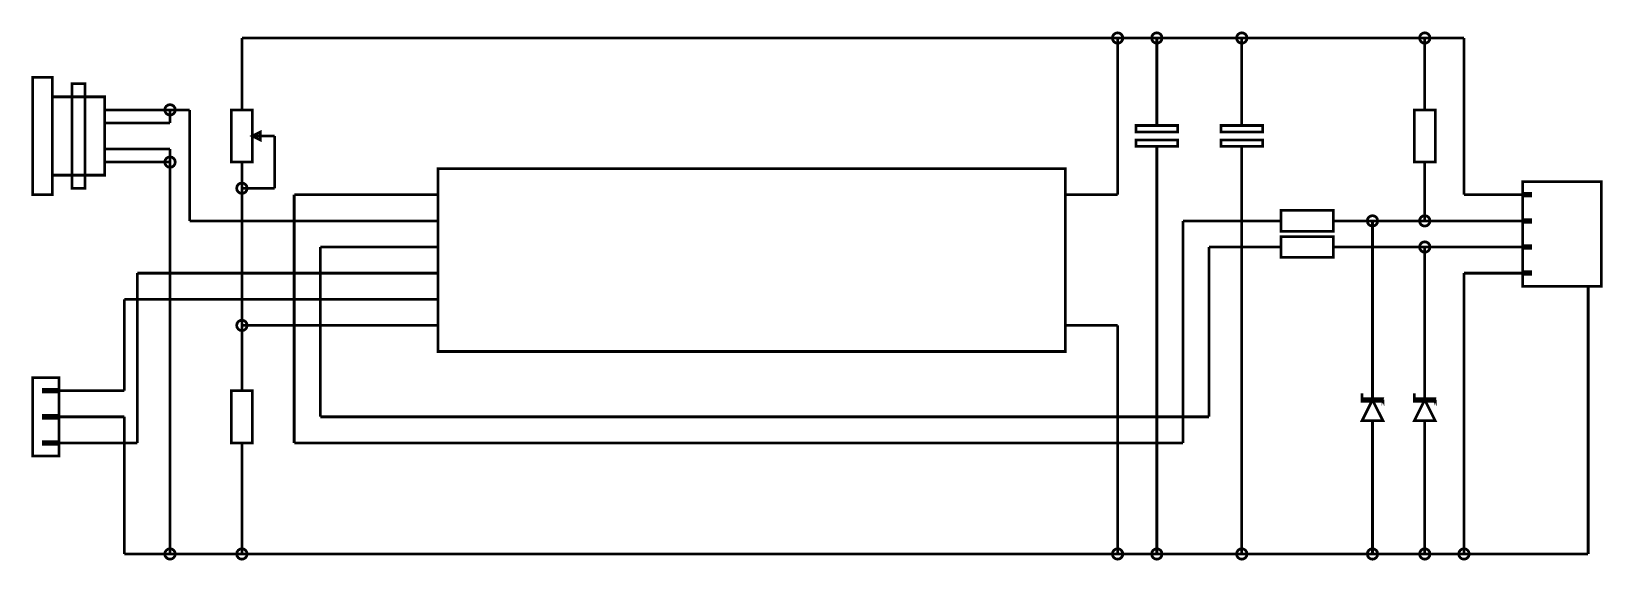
# Model space of a CAD drawing. Extents: x 0 to 46.4, y 0 to 15.6.
import ezdxf

# ---------------------------------------------------------------- set-up
doc = ezdxf.new("R2010")
doc.units = 0
doc.layers.get('0').update_dxf_attribs({"linetype": 'CONTINUOUS'})

msp = doc.modelspace()

# ---------------------------------------------------------------- linework, layer by layer
at = {"color": 0, "const_width": 0.0804}
for points in [[(6.222, 15.441), (32.066, 15.441)], [(6.222, 15.441), (6.222, 13.705)], [(32.066, 15.441), (33.223, 15.441)], [(32.066, 15.441), (32.066, 10.812)], [(33.223, 15.441), (35.73, 15.441)], [(33.223, 13.705), (33.223, 15.441)], [(35.73, 15.441), (41.13, 15.441)], [(35.73, 13.705), (35.73, 15.441)], [(41.13, 15.441), (42.287, 15.441)], [(41.13, 13.705), (41.13, 15.441)], [(42.287, 15.441), (42.287, 10.812)], [(6.222, 13.319), (6.222, 13.705)], [(33.223, 12.857), (33.223, 13.705)], [(35.73, 12.857), (35.73, 13.705)], [(41.13, 13.319), (41.13, 13.705)], [(2.172, 13.319), (3.715, 13.319)], [(3.715, 13.319), (4.101, 13.319)], [(4.101, 13.319), (4.679, 13.319)], [(4.101, 12.934), (4.101, 13.319)], [(4.679, 13.319), (4.679, 10.041)], [(2.172, 12.934), (3.715, 12.934)], [(3.715, 12.934), (4.101, 12.934)], [(6.608, 12.548), (6.994, 12.548)], [(6.994, 12.548), (7.186, 12.548)], [(7.186, 12.548), (7.186, 11.005)], [(2.172, 12.162), (3.715, 12.162)], [(3.715, 12.162), (4.101, 12.162)], [(4.101, 12.162), (4.101, 11.777)], [(33.223, 12.239), (33.223, 11.391)], [(35.73, 12.239), (35.73, 11.391)], [(2.172, 11.777), (3.715, 11.777)], [(3.715, 11.777), (4.101, 11.777)], [(4.101, 11.777), (4.101, 0.205)], [(6.222, 11.777), (6.222, 11.391)], [(41.13, 11.777), (41.13, 11.391)], [(6.222, 11.391), (6.222, 11.005)], [(33.223, 11.391), (33.223, 0.205)], [(35.73, 11.391), (35.73, 0.205)], [(41.13, 11.391), (41.13, 10.041)], [(6.222, 11.005), (6.222, 6.955)], [(7.186, 11.005), (6.222, 11.005)], [(7.765, 3.484), (7.765, 10.812)], [(7.765, 10.812), (10.851, 10.812)], [(12.008, 10.812), (10.851, 10.812)], [(30.523, 10.812), (31.68, 10.812)], [(32.066, 10.812), (31.68, 10.812)], [(42.866, 10.812), (42.287, 10.812)], [(44.023, 10.812), (42.866, 10.812)], [(4.679, 10.041), (10.851, 10.041)], [(12.008, 10.041), (10.851, 10.041)], [(36.501, 10.041), (33.994, 10.041)], [(33.994, 10.041), (33.994, 3.484)], [(36.887, 10.041), (36.501, 10.041)], [(38.43, 10.041), (38.816, 10.041)], [(38.816, 10.041), (39.587, 10.041)], [(39.587, 10.041), (41.13, 10.041)], [(39.587, 5.219), (39.587, 10.041)], [(41.13, 10.041), (42.866, 10.041)], [(44.023, 10.041), (42.866, 10.041)], [(10.851, 9.269), (8.537, 9.269)], [(8.537, 9.269), (8.537, 4.255)], [(12.008, 9.269), (10.851, 9.269)], [(34.766, 4.255), (34.766, 9.269)], [(34.766, 9.269), (36.501, 9.269)], [(36.887, 9.269), (36.501, 9.269)], [(38.43, 9.269), (38.816, 9.269)], [(38.816, 9.269), (41.13, 9.269)], [(41.13, 9.269), (42.866, 9.269)], [(41.13, 5.219), (41.13, 9.269)], [(44.023, 9.269), (42.866, 9.269)], [(3.136, 3.484), (3.136, 8.498)], [(3.136, 8.498), (10.851, 8.498)], [(12.008, 8.498), (10.851, 8.498)], [(42.287, 0.205), (42.287, 8.498)], [(42.287, 8.498), (42.866, 8.498)], [(44.023, 8.498), (42.866, 8.498)], [(45.952, 8.112), (45.952, 6.955)], [(10.851, 7.727), (2.751, 7.727)], [(2.751, 7.727), (2.751, 5.026)], [(12.008, 7.727), (10.851, 7.727)], [(6.222, 6.955), (6.222, 5.412)], [(10.851, 6.955), (6.222, 6.955)], [(12.008, 6.955), (10.851, 6.955)], [(30.523, 6.955), (31.68, 6.955)], [(31.68, 6.955), (32.066, 6.955)], [(32.066, 6.955), (32.066, 0.205)], [(45.952, 0.205), (45.952, 6.955)], [(6.222, 5.026), (6.222, 5.412)], [(39.587, 4.756), (39.587, 5.219)], [(41.13, 4.756), (41.13, 5.219)], [(0.822, 5.026), (1.979, 5.026)], [(2.751, 5.026), (1.979, 5.026)], [(0.822, 4.255), (1.979, 4.255)], [(1.979, 4.255), (2.751, 4.255)], [(2.751, 4.255), (2.751, 0.205)], [(8.537, 4.255), (34.766, 4.255)], [(39.587, 4.139), (39.587, 3.676)], [(41.13, 4.139), (41.13, 3.676)], [(39.587, 3.676), (39.587, 0.205)], [(41.13, 3.676), (41.13, 0.205)], [(0.822, 3.484), (1.979, 3.484)], [(1.979, 3.484), (3.136, 3.484)], [(6.222, 3.484), (6.222, 3.098)], [(33.994, 3.484), (7.765, 3.484)], [(6.222, 3.098), (6.222, 0.205)], [(2.751, 0.205), (4.101, 0.205)], [(4.101, 0.205), (6.222, 0.205)], [(6.222, 0.205), (32.066, 0.205)], [(32.066, 0.205), (33.223, 0.205)], [(33.223, 0.205), (35.73, 0.205)], [(35.73, 0.205), (39.587, 0.205)], [(39.587, 0.205), (41.13, 0.205)], [(41.13, 0.205), (42.287, 0.205)], [(42.287, 0.205), (45.952, 0.205)]]:
    msp.add_lwpolyline(points, dxfattribs=at)
for points in [[(32.22, 15.441), (32.208, 15.381), (32.175, 15.332), (32.126, 15.299), (32.066, 15.287), (32.006, 15.299), (31.956, 15.332), (31.924, 15.381), (31.911, 15.441), (31.924, 15.501), (31.956, 15.55), (32.006, 15.583), (32.066, 15.595), (32.126, 15.583), (32.175, 15.55), (32.208, 15.501), (32.22, 15.441)], [(33.377, 15.441), (33.365, 15.381), (33.332, 15.332), (33.283, 15.299), (33.223, 15.287), (33.163, 15.299), (33.114, 15.332), (33.081, 15.381), (33.069, 15.441), (33.081, 15.501), (33.114, 15.55), (33.163, 15.583), (33.223, 15.595), (33.283, 15.583), (33.332, 15.55), (33.365, 15.501), (33.377, 15.441)], [(35.884, 15.441), (35.872, 15.381), (35.839, 15.332), (35.79, 15.299), (35.73, 15.287), (35.67, 15.299), (35.621, 15.332), (35.588, 15.381), (35.576, 15.441), (35.588, 15.501), (35.621, 15.55), (35.67, 15.583), (35.73, 15.595), (35.79, 15.583), (35.839, 15.55), (35.872, 15.501), (35.884, 15.441)], [(41.284, 15.441), (41.272, 15.381), (41.239, 15.332), (41.19, 15.299), (41.13, 15.287), (41.07, 15.299), (41.021, 15.332), (40.988, 15.381), (40.976, 15.441), (40.988, 15.501), (41.021, 15.55), (41.07, 15.583), (41.13, 15.595), (41.19, 15.583), (41.239, 15.55), (41.272, 15.501), (41.284, 15.441)], [(0.051, 14.284), (0.629, 14.284), (0.629, 10.812), (0.051, 10.812), (0.051, 14.284)], [(1.208, 14.091), (1.593, 14.091), (1.593, 11.005), (1.208, 11.005), (1.208, 14.091)], [(0.629, 13.705), (2.172, 13.705), (2.172, 11.391), (0.629, 11.391), (0.629, 13.705)], [(4.255, 13.319), (4.243, 13.259), (4.21, 13.21), (4.161, 13.177), (4.101, 13.165), (4.041, 13.177), (3.992, 13.21), (3.958, 13.259), (3.946, 13.319), (3.958, 13.38), (3.992, 13.429), (4.041, 13.462), (4.101, 13.474), (4.161, 13.462), (4.21, 13.429), (4.243, 13.38), (4.255, 13.319)], [(5.914, 13.319), (6.531, 13.319), (6.531, 11.777), (5.914, 11.777), (5.914, 13.319)], [(40.822, 13.319), (41.439, 13.319), (41.439, 11.777), (40.822, 11.777), (40.822, 13.319)], [(6.531, 12.548), (6.762, 12.664), (6.762, 12.432), (6.531, 12.548)], [(32.606, 12.857), (33.84, 12.857), (33.84, 12.664), (32.606, 12.664), (32.606, 12.857)], [(35.113, 12.857), (36.347, 12.857), (36.347, 12.664), (35.113, 12.664), (35.113, 12.857)], [(32.606, 12.432), (33.84, 12.432), (33.84, 12.239), (32.606, 12.239), (32.606, 12.432)], [(35.113, 12.432), (36.347, 12.432), (36.347, 12.239), (35.113, 12.239), (35.113, 12.432)], [(4.255, 11.777), (4.243, 11.716), (4.21, 11.668), (4.161, 11.634), (4.101, 11.622), (4.041, 11.634), (3.992, 11.668), (3.958, 11.716), (3.946, 11.777), (3.958, 11.837), (3.992, 11.886), (4.041, 11.919), (4.101, 11.931), (4.161, 11.919), (4.21, 11.886), (4.243, 11.837), (4.255, 11.777)], [(12.008, 11.584), (30.523, 11.584), (30.523, 6.184), (12.008, 6.184), (12.008, 11.584)], [(6.376, 11.005), (6.364, 10.945), (6.331, 10.896), (6.282, 10.863), (6.222, 10.851), (6.162, 10.863), (6.113, 10.896), (6.08, 10.945), (6.068, 11.005), (6.08, 11.065), (6.113, 11.114), (6.162, 11.147), (6.222, 11.159), (6.282, 11.147), (6.331, 11.114), (6.364, 11.065), (6.376, 11.005)], [(44.023, 11.198), (46.337, 11.198), (46.337, 8.112), (44.023, 8.112), (44.023, 11.198)], [(44.023, 10.851), (44.254, 10.851), (44.254, 10.774), (44.023, 10.774), (44.023, 10.851)], [(36.887, 10.349), (38.43, 10.349), (38.43, 9.732), (36.887, 9.732), (36.887, 10.349)], [(39.742, 10.041), (39.729, 9.981), (39.696, 9.932), (39.647, 9.899), (39.587, 9.887), (39.527, 9.899), (39.478, 9.932), (39.445, 9.981), (39.433, 10.041), (39.445, 10.101), (39.478, 10.15), (39.527, 10.183), (39.587, 10.195), (39.647, 10.183), (39.696, 10.15), (39.729, 10.101), (39.742, 10.041)], [(41.284, 10.041), (41.272, 9.981), (41.239, 9.932), (41.19, 9.899), (41.13, 9.887), (41.07, 9.899), (41.021, 9.932), (40.988, 9.981), (40.976, 10.041), (40.988, 10.101), (41.021, 10.15), (41.07, 10.183), (41.13, 10.195), (41.19, 10.183), (41.239, 10.15), (41.272, 10.101), (41.284, 10.041)], [(44.023, 10.079), (44.254, 10.079), (44.254, 10.002), (44.023, 10.002), (44.023, 10.079)], [(36.887, 9.578), (38.43, 9.578), (38.43, 8.961), (36.887, 8.961), (36.887, 9.578)], [(41.284, 9.269), (41.272, 9.209), (41.239, 9.16), (41.19, 9.127), (41.13, 9.115), (41.07, 9.127), (41.021, 9.16), (40.988, 9.209), (40.976, 9.269), (40.988, 9.329), (41.021, 9.379), (41.07, 9.412), (41.13, 9.424), (41.19, 9.412), (41.239, 9.379), (41.272, 9.329), (41.284, 9.269)], [(44.023, 9.308), (44.254, 9.308), (44.254, 9.231), (44.023, 9.231), (44.023, 9.308)], [(44.023, 8.537), (44.254, 8.537), (44.254, 8.459), (44.023, 8.459), (44.023, 8.537)], [(6.376, 6.955), (6.364, 6.895), (6.331, 6.846), (6.282, 6.813), (6.222, 6.801), (6.162, 6.813), (6.113, 6.846), (6.08, 6.895), (6.068, 6.955), (6.08, 7.015), (6.113, 7.064), (6.162, 7.097), (6.222, 7.109), (6.282, 7.097), (6.331, 7.064), (6.364, 7.015), (6.376, 6.955)], [(0.051, 5.412), (0.822, 5.412), (0.822, 3.098), (0.051, 3.098), (0.051, 5.412)], [(0.359, 5.065), (0.822, 5.065), (0.822, 4.988), (0.359, 4.988), (0.359, 5.065)], [(5.914, 5.026), (6.531, 5.026), (6.531, 3.484), (5.914, 3.484), (5.914, 5.026)], [(39.896, 4.139), (39.587, 4.756), (39.279, 4.139), (39.896, 4.139)], [(39.896, 4.564), (39.896, 4.718), (39.279, 4.718), (39.279, 4.949), (39.279, 4.795), (39.896, 4.795), (39.896, 4.564)], [(41.439, 4.139), (41.13, 4.756), (40.822, 4.139), (41.439, 4.139)], [(41.439, 4.564), (41.439, 4.718), (40.822, 4.718), (40.822, 4.949), (40.822, 4.795), (41.439, 4.795), (41.439, 4.564)], [(0.359, 4.294), (0.822, 4.294), (0.822, 4.216), (0.359, 4.216), (0.359, 4.294)], [(0.359, 3.522), (0.822, 3.522), (0.822, 3.445), (0.359, 3.445), (0.359, 3.522)], [(4.255, 0.205), (4.243, 0.145), (4.21, 0.096), (4.161, 0.063), (4.101, 0.051), (4.041, 0.063), (3.992, 0.096), (3.958, 0.145), (3.946, 0.205), (3.958, 0.265), (3.992, 0.314), (4.041, 0.347), (4.101, 0.359), (4.161, 0.347), (4.21, 0.314), (4.243, 0.265), (4.255, 0.205)], [(6.376, 0.205), (6.364, 0.145), (6.331, 0.096), (6.282, 0.063), (6.222, 0.051), (6.162, 0.063), (6.113, 0.096), (6.08, 0.145), (6.068, 0.205), (6.08, 0.265), (6.113, 0.314), (6.162, 0.347), (6.222, 0.359), (6.282, 0.347), (6.331, 0.314), (6.364, 0.265), (6.376, 0.205)], [(32.22, 0.205), (32.208, 0.145), (32.175, 0.096), (32.126, 0.063), (32.066, 0.051), (32.006, 0.063), (31.956, 0.096), (31.924, 0.145), (31.911, 0.205), (31.924, 0.265), (31.956, 0.314), (32.006, 0.347), (32.066, 0.359), (32.126, 0.347), (32.175, 0.314), (32.208, 0.265), (32.22, 0.205)], [(33.377, 0.205), (33.365, 0.145), (33.332, 0.096), (33.283, 0.063), (33.223, 0.051), (33.163, 0.063), (33.114, 0.096), (33.081, 0.145), (33.069, 0.205), (33.081, 0.265), (33.114, 0.314), (33.163, 0.347), (33.223, 0.359), (33.283, 0.347), (33.332, 0.314), (33.365, 0.265), (33.377, 0.205)], [(35.884, 0.205), (35.872, 0.145), (35.839, 0.096), (35.79, 0.063), (35.73, 0.051), (35.67, 0.063), (35.621, 0.096), (35.588, 0.145), (35.576, 0.205), (35.588, 0.265), (35.621, 0.314), (35.67, 0.347), (35.73, 0.359), (35.79, 0.347), (35.839, 0.314), (35.872, 0.265), (35.884, 0.205)], [(39.742, 0.205), (39.729, 0.145), (39.696, 0.096), (39.647, 0.063), (39.587, 0.051), (39.527, 0.063), (39.478, 0.096), (39.445, 0.145), (39.433, 0.205), (39.445, 0.265), (39.478, 0.314), (39.527, 0.347), (39.587, 0.359), (39.647, 0.347), (39.696, 0.314), (39.729, 0.265), (39.742, 0.205)], [(41.284, 0.205), (41.272, 0.145), (41.239, 0.096), (41.19, 0.063), (41.13, 0.051), (41.07, 0.063), (41.021, 0.096), (40.988, 0.145), (40.976, 0.205), (40.988, 0.265), (41.021, 0.314), (41.07, 0.347), (41.13, 0.359), (41.19, 0.347), (41.239, 0.314), (41.272, 0.265), (41.284, 0.205)], [(42.441, 0.205), (42.429, 0.145), (42.396, 0.096), (42.347, 0.063), (42.287, 0.051), (42.227, 0.063), (42.178, 0.096), (42.145, 0.145), (42.133, 0.205), (42.145, 0.265), (42.178, 0.314), (42.227, 0.347), (42.287, 0.359), (42.347, 0.347), (42.396, 0.314), (42.429, 0.265), (42.441, 0.205)]]:
    msp.add_lwpolyline(points, close=True, dxfattribs=at)
at = {"color": 0}
for points in [[(32.22, 15.441), (32.208, 15.381), (32.175, 15.332), (32.126, 15.299), (32.066, 15.287), (32.006, 15.299), (31.956, 15.332), (31.924, 15.381), (31.911, 15.441), (31.924, 15.501), (31.956, 15.55), (32.006, 15.583), (32.066, 15.595), (32.126, 15.583), (32.175, 15.55), (32.208, 15.501), (32.22, 15.441)], [(33.377, 15.441), (33.365, 15.381), (33.332, 15.332), (33.283, 15.299), (33.223, 15.287), (33.163, 15.299), (33.114, 15.332), (33.081, 15.381), (33.069, 15.441), (33.081, 15.501), (33.114, 15.55), (33.163, 15.583), (33.223, 15.595), (33.283, 15.583), (33.332, 15.55), (33.365, 15.501), (33.377, 15.441)], [(35.884, 15.441), (35.872, 15.381), (35.839, 15.332), (35.79, 15.299), (35.73, 15.287), (35.67, 15.299), (35.621, 15.332), (35.588, 15.381), (35.576, 15.441), (35.588, 15.501), (35.621, 15.55), (35.67, 15.583), (35.73, 15.595), (35.79, 15.583), (35.839, 15.55), (35.872, 15.501), (35.884, 15.441)], [(41.284, 15.441), (41.272, 15.381), (41.239, 15.332), (41.19, 15.299), (41.13, 15.287), (41.07, 15.299), (41.021, 15.332), (40.988, 15.381), (40.976, 15.441), (40.988, 15.501), (41.021, 15.55), (41.07, 15.583), (41.13, 15.595), (41.19, 15.583), (41.239, 15.55), (41.272, 15.501), (41.284, 15.441)], [(1.208, 14.091), (1.593, 14.091), (1.593, 11.005), (1.208, 11.005), (1.208, 14.091)], [(4.255, 13.319), (4.243, 13.259), (4.21, 13.21), (4.161, 13.177), (4.101, 13.165), (4.041, 13.177), (3.992, 13.21), (3.958, 13.259), (3.946, 13.319), (3.958, 13.38), (3.992, 13.429), (4.041, 13.462), (4.101, 13.474), (4.161, 13.462), (4.21, 13.429), (4.243, 13.38), (4.255, 13.319)], [(6.531, 12.548), (6.762, 12.664), (6.762, 12.432), (6.531, 12.548)], [(32.606, 12.857), (33.84, 12.857), (33.84, 12.664), (32.606, 12.664), (32.606, 12.857)], [(32.606, 12.432), (33.84, 12.432), (33.84, 12.239), (32.606, 12.239), (32.606, 12.432)], [(35.113, 12.432), (36.347, 12.432), (36.347, 12.239), (35.113, 12.239), (35.113, 12.432)], [(4.255, 11.777), (4.243, 11.716), (4.21, 11.668), (4.161, 11.634), (4.101, 11.622), (4.041, 11.634), (3.992, 11.668), (3.958, 11.716), (3.946, 11.777), (3.958, 11.837), (3.992, 11.886), (4.041, 11.919), (4.101, 11.931), (4.161, 11.919), (4.21, 11.886), (4.243, 11.837), (4.255, 11.777)], [(6.376, 11.005), (6.364, 10.945), (6.331, 10.896), (6.282, 10.863), (6.222, 10.851), (6.162, 10.863), (6.113, 10.896), (6.08, 10.945), (6.068, 11.005), (6.08, 11.065), (6.113, 11.114), (6.162, 11.147), (6.222, 11.159), (6.282, 11.147), (6.331, 11.114), (6.364, 11.065), (6.376, 11.005)], [(39.742, 10.041), (39.729, 9.981), (39.696, 9.932), (39.647, 9.899), (39.587, 9.887), (39.527, 9.899), (39.478, 9.932), (39.445, 9.981), (39.433, 10.041), (39.445, 10.101), (39.478, 10.15), (39.527, 10.183), (39.587, 10.195), (39.647, 10.183), (39.696, 10.15), (39.729, 10.101), (39.742, 10.041)], [(41.284, 10.041), (41.272, 9.981), (41.239, 9.932), (41.19, 9.899), (41.13, 9.887), (41.07, 9.899), (41.021, 9.932), (40.988, 9.981), (40.976, 10.041), (40.988, 10.101), (41.021, 10.15), (41.07, 10.183), (41.13, 10.195), (41.19, 10.183), (41.239, 10.15), (41.272, 10.101), (41.284, 10.041)], [(41.284, 9.269), (41.272, 9.209), (41.239, 9.16), (41.19, 9.127), (41.13, 9.115), (41.07, 9.127), (41.021, 9.16), (40.988, 9.209), (40.976, 9.269), (40.988, 9.329), (41.021, 9.379), (41.07, 9.412), (41.13, 9.424), (41.19, 9.412), (41.239, 9.379), (41.272, 9.329), (41.284, 9.269)], [(6.376, 6.955), (6.364, 6.895), (6.331, 6.846), (6.282, 6.813), (6.222, 6.801), (6.162, 6.813), (6.113, 6.846), (6.08, 6.895), (6.068, 6.955), (6.08, 7.015), (6.113, 7.064), (6.162, 7.097), (6.222, 7.109), (6.282, 7.097), (6.331, 7.064), (6.364, 7.015), (6.376, 6.955)], [(39.896, 4.139), (39.587, 4.756), (39.279, 4.139), (39.896, 4.139)], [(41.439, 4.139), (41.13, 4.756), (40.822, 4.139), (41.439, 4.139)], [(4.255, 0.205), (4.243, 0.145), (4.21, 0.096), (4.161, 0.063), (4.101, 0.051), (4.041, 0.063), (3.992, 0.096), (3.958, 0.145), (3.946, 0.205), (3.958, 0.265), (3.992, 0.314), (4.041, 0.347), (4.101, 0.359), (4.161, 0.347), (4.21, 0.314), (4.243, 0.265), (4.255, 0.205)], [(6.376, 0.205), (6.364, 0.145), (6.331, 0.096), (6.282, 0.063), (6.222, 0.051), (6.162, 0.063), (6.113, 0.096), (6.08, 0.145), (6.068, 0.205), (6.08, 0.265), (6.113, 0.314), (6.162, 0.347), (6.222, 0.359), (6.282, 0.347), (6.331, 0.314), (6.364, 0.265), (6.376, 0.205)], [(32.22, 0.205), (32.208, 0.145), (32.175, 0.096), (32.126, 0.063), (32.066, 0.051), (32.006, 0.063), (31.956, 0.096), (31.924, 0.145), (31.911, 0.205), (31.924, 0.265), (31.956, 0.314), (32.006, 0.347), (32.066, 0.359), (32.126, 0.347), (32.175, 0.314), (32.208, 0.265), (32.22, 0.205)], [(33.377, 0.205), (33.365, 0.145), (33.332, 0.096), (33.283, 0.063), (33.223, 0.051), (33.163, 0.063), (33.114, 0.096), (33.081, 0.145), (33.069, 0.205), (33.081, 0.265), (33.114, 0.314), (33.163, 0.347), (33.223, 0.359), (33.283, 0.347), (33.332, 0.314), (33.365, 0.265), (33.377, 0.205)], [(35.884, 0.205), (35.872, 0.145), (35.839, 0.096), (35.79, 0.063), (35.73, 0.051), (35.67, 0.063), (35.621, 0.096), (35.588, 0.145), (35.576, 0.205), (35.588, 0.265), (35.621, 0.314), (35.67, 0.347), (35.73, 0.359), (35.79, 0.347), (35.839, 0.314), (35.872, 0.265), (35.884, 0.205)], [(39.742, 0.205), (39.729, 0.145), (39.696, 0.096), (39.647, 0.063), (39.587, 0.051), (39.527, 0.063), (39.478, 0.096), (39.445, 0.145), (39.433, 0.205), (39.445, 0.265), (39.478, 0.314), (39.527, 0.347), (39.587, 0.359), (39.647, 0.347), (39.696, 0.314), (39.729, 0.265), (39.742, 0.205)], [(41.284, 0.205), (41.272, 0.145), (41.239, 0.096), (41.19, 0.063), (41.13, 0.051), (41.07, 0.063), (41.021, 0.096), (40.988, 0.145), (40.976, 0.205), (40.988, 0.265), (41.021, 0.314), (41.07, 0.347), (41.13, 0.359), (41.19, 0.347), (41.239, 0.314), (41.272, 0.265), (41.284, 0.205)], [(42.441, 0.205), (42.429, 0.145), (42.396, 0.096), (42.347, 0.063), (42.287, 0.051), (42.227, 0.063), (42.178, 0.096), (42.145, 0.145), (42.133, 0.205), (42.145, 0.265), (42.178, 0.314), (42.227, 0.347), (42.287, 0.359), (42.347, 0.347), (42.396, 0.314), (42.429, 0.265), (42.441, 0.205)]]:
    msp.add_lwpolyline(points, close=True, dxfattribs=at)

doc.saveas('drawing.dxf')
